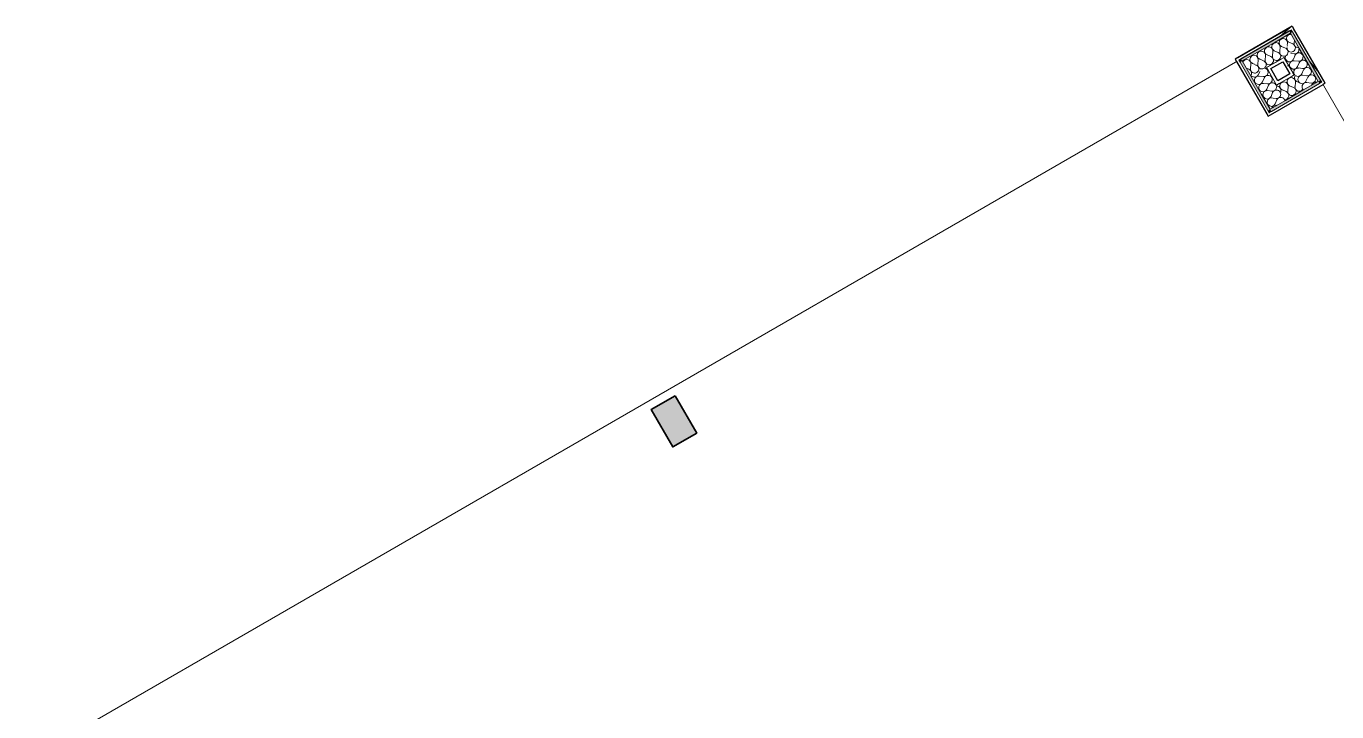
# Model space of a CAD drawing. Header units: inches. Extents: x -1094 to 3113, y -1192 to 2792.
# Drawn here: x 781.6 to 1040.4, y 712.5 to 847.8 of the extents above; entities that cross this region are included whole.
import ezdxf

# ---------------------------------------------------------------- set-up
doc = ezdxf.new("R2010")
doc.units = ezdxf.units.IN
doc.header["$MEASUREMENT"] = 0
doc.linetypes.add('Wipeout_Contour', pattern=[39.370079, 0, -39.370079])
for name, color, linetype in [('New_A - PATIOS - STOOPS.3D', 7, 'Continuous'), ('New_A - WALLS - EXTERIOR.3D', 7, 'Continuous'), ('New_Cut Fills', 7, 'Continuous')]:
    doc.layers.add(name, color=color, linetype=linetype)
for name, color, linetype, lineweight in [('New_A - PATIOS - STOOPS.3D_Pen_No__3', 7, 'Continuous', 18), ('New_A - WALLS - EXTERIOR.3D_Pen_No__1', 7, 'Continuous', 35), ('New_A - WALLS - EXTERIOR.3D_Pen_No__144', 7, 'Continuous', 25), ('New_Cut Fills_Pen_No__131', 8, 'Continuous', 9), ('New_Skin Separator Lines_Pen_No__2', 7, 'Continuous', 9)]:
    doc.layers.add(name, color=color, linetype=linetype, lineweight=lineweight)
pattern_1 = [(220, (0, 0), (-2.18649, 2.605757), [])]
pattern_2 = [(45, (0, 0), (-1.8707707, 1.8707707), [0, -2.645669])]
pattern_3 = [(130, (0, 0), (2.605757, 2.18649), [])]
pattern_4 = [(310, (0, 0), (2.605757, 2.18649), [])]

# ---------------------------------------------------------------- blocks, each defined once
blk = doc.blocks.new('Slab_16', base_point=(781.61, 702.88))
at = {"layer": 'New_A - PATIOS - STOOPS.3D_Pen_No__3', "color": 7, "linetype": 'Continuous', "lineweight": 18, "flags": 128}
blk.add_lwpolyline([(781.61, 702.88), (1031.45, 847.13), (1163.45, 618.5), (913.61, 474.25)], close=True, dxfattribs=at)
blk = doc.blocks.new('*X159')
at = {"layer": 'New_Cut Fills_Pen_No__131', "color": 8, "linetype": 'Continuous', "lineweight": 9}
for p, q in [((1030.63, 844.07), (1030.58, 843.65)), ((1030.82, 844.76), (1030.97, 844.64)), ((1030.97, 844.64), (1031.74, 844.31)), ((1031.32, 846.24), (1031.21, 846.21)), ((1031.41, 846.21), (1031.32, 846.24)), ((1031.93, 844.19), (1031.74, 844.31)), ((1032.09, 844.03), (1031.93, 844.19)), ((1032.09, 845.03), (1032.03, 844.48)), ((1032.03, 844.48), (1032.03, 844.25)), ((1032.03, 844.25), (1032.1, 844.03)), ((1032.2, 843.82), (1032.09, 844.03)), ((1032.1, 844.03), (1032.22, 843.84)), ((1032.24, 843.6), (1032.2, 843.82)), ((1032.22, 843.84), (1032.39, 843.68)), ((1030.05, 841.89), (1030.17, 841.9)), ((1030.17, 841.9), (1030.38, 841.99)), ((1030.38, 841.99), (1030.56, 842.13)), ((1030.49, 843.36), (1030.45, 843.39)), ((1030.65, 843.19), (1030.49, 843.36)), ((1030.56, 842.13), (1030.7, 842.32)), ((1030.58, 843.65), (1030.59, 843.42)), ((1030.59, 843.42), (1030.65, 843.2)), ((1030.65, 843.2), (1030.78, 843)), ((1030.75, 842.99), (1030.65, 843.19)), ((1030.7, 842.32), (1030.78, 842.53)), ((1030.8, 842.76), (1030.75, 842.99)), ((1030.78, 843), (1030.95, 842.85)), ((1030.78, 842.53), (1030.8, 842.76)), ((1030.95, 842.85), (1031.16, 842.75)), ((1031.16, 842.75), (1031.38, 842.71)), ((1031.38, 842.71), (1031.61, 842.74)), ((1031.61, 842.74), (1031.83, 842.82)), ((1031.83, 842.82), (1032.01, 842.97)), ((1032.01, 842.97), (1032.14, 843.15)), ((1032.14, 843.15), (1032.22, 843.37)), ((1032.22, 843.37), (1032.24, 843.6)), ((1032.39, 843.68), (1032.6, 843.59)), ((1032.6, 843.59), (1032.83, 843.55)), ((1032.83, 843.55), (1032.94, 843.56))]:
    blk.add_line(p, q, dxfattribs=at)
blk = doc.blocks.new('*X160')
at = {"layer": 'New_Cut Fills_Pen_No__131', "color": 8, "linetype": 'Continuous', "lineweight": 9}
for p, q in [((1021.9, 840.8), (1021.88, 840.71)), ((1021.99, 840.89), (1021.9, 840.8)), ((1022.56, 839.53), (1023.08, 839.31)), ((1023.27, 839.19), (1023.08, 839.31)), ((1023.43, 839.03), (1023.27, 839.19)), ((1023.46, 840.31), (1023.37, 839.48)), ((1023.37, 839.48), (1023.37, 839.25)), ((1023.37, 839.25), (1023.44, 839.03)), ((1023.46, 840.31), (1023.43, 840.5)), ((1023.54, 838.82), (1023.43, 839.03)), ((1023.44, 839.03), (1023.56, 838.84)), ((1023.58, 838.6), (1023.54, 838.82)), ((1023.56, 838.84), (1023.73, 838.68)), ((1023.56, 838.37), (1023.58, 838.6)), ((1023.73, 838.68), (1023.94, 838.59)), ((1023.94, 838.59), (1024.17, 838.55)), ((1024.14, 840.31), (1024.52, 840.15)), ((1024.17, 838.55), (1024.4, 838.57)), ((1024.4, 838.57), (1024.61, 838.66)), ((1024.72, 840.03), (1024.52, 840.15)), ((1024.61, 838.66), (1024.79, 838.8)), ((1024.87, 839.86), (1024.72, 840.03)), ((1024.79, 838.8), (1024.93, 838.98)), ((1024.81, 840.13), (1024.81, 840.08)), ((1024.81, 840.08), (1024.88, 839.86)), ((1024.98, 839.66), (1024.87, 839.86)), ((1024.88, 839.86), (1025, 839.67)), ((1024.93, 838.98), (1025.01, 839.2)), ((1025.02, 839.43), (1024.98, 839.66)), ((1025, 839.67), (1025.18, 839.52)), ((1025.01, 839.2), (1025.02, 839.43)), ((1025.18, 839.52), (1025.38, 839.42)), ((1025.38, 839.42), (1025.61, 839.38)), ((1025.61, 839.38), (1025.84, 839.4)), ((1025.84, 839.4), (1026.05, 839.49)), ((1026.05, 839.49), (1026.23, 839.63)), ((1026.23, 839.63), (1026.3, 839.73)), ((1023.41, 838.06), (1023.48, 838.15)), ((1023.48, 838.15), (1023.56, 838.37))]:
    blk.add_line(p, q, dxfattribs=at)
blk = doc.blocks.new('*X161')
at = {"layer": 'New_Cut Fills_Pen_No__131', "color": 8, "linetype": 'Continuous', "lineweight": 9}
for p, q in [((1028.44, 844.57), (1028.33, 844.55)), ((1028.87, 844.44), (1028.44, 844.57)), ((1029.17, 844.09), (1028.87, 844.44)), ((1029.12, 844.97), (1029.02, 844.52)), ((1029.02, 844.52), (1029.17, 844.09)), ((1029.44, 845.29), (1029.12, 844.97)), ((1029.24, 843.64), (1029.17, 844.09)), ((1029.17, 844.09), (1029.53, 843.81)), ((1029.88, 845.41), (1029.44, 845.29)), ((1029.53, 843.81), (1030.29, 843.48)), ((1030.31, 845.27), (1029.88, 845.41)), ((1030.61, 844.92), (1030.31, 845.27)), ((1030.56, 845.8), (1030.47, 845.36)), ((1030.47, 845.36), (1030.62, 844.93)), ((1030.88, 846.13), (1030.56, 845.8)), ((1030.68, 844.47), (1030.61, 844.92)), ((1030.62, 844.93), (1030.82, 844.76)), ((1030.68, 844.47), (1030.63, 844.07)), ((1031.21, 846.21), (1030.88, 846.13)), ((1029.24, 843.64), (1029.17, 843.09)), ((1029.86, 841.89), (1029.94, 841.88)), ((1029.94, 841.88), (1030.05, 841.89)), ((1030.45, 843.39), (1030.29, 843.48))]:
    blk.add_line(p, q, dxfattribs=at)
blk = doc.blocks.new('*X162')
at = {"layer": 'New_Cut Fills_Pen_No__131', "color": 8, "linetype": 'Continuous', "lineweight": 9}
for p, q in [((1026.35, 841.97), (1026.25, 841.15)), ((1026.64, 842.14), (1027.41, 841.81)), ((1027.8, 842.81), (1027.7, 841.98)), ((1028.08, 842.97), (1028.85, 842.65)), ((1029.17, 843.09), (1029.14, 842.81)), ((1025.71, 841.09), (1025.96, 840.98))]:
    blk.add_line(p, q, dxfattribs=at)
for centre, start, end in [((1026.97, 842.91), 353.1301, 246.8699), ((1028.41, 843.74), 96.519, 246.8699), ((1025.52, 842.07), 353.1301, 143.6754), ((1027.08, 841.05), 300, 66.8699), ((1028.52, 841.88), 173.1301, 300), ((1028.52, 841.88), 300, 66.8699), ((1029.97, 842.71), 173.1301, 263.0186), ((1025.64, 840.21), 336.7586, 66.8699), ((1027.08, 841.05), 173.1301, 300)]:
    blk.add_arc(centre, 0.833, start, end, dxfattribs=at)
blk = doc.blocks.new('*X163')
at = {"layer": 'New_Cut Fills_Pen_No__131', "color": 8, "linetype": 'Continuous', "lineweight": 9}
for p, q in [((1022.66, 841.24), (1022.22, 841.13)), ((1023.1, 841.1), (1022.66, 841.24)), ((1023.35, 841.63), (1023.25, 841.19)), ((1023.25, 841.19), (1023.4, 840.76)), ((1023.66, 841.96), (1023.35, 841.63)), ((1024.11, 842.07), (1023.66, 841.96)), ((1024.54, 841.94), (1024.11, 842.07)), ((1024.84, 841.59), (1024.54, 841.94)), ((1024.79, 842.47), (1024.69, 842.02)), ((1024.69, 842.02), (1024.84, 841.59)), ((1024.87, 842.55), (1024.79, 842.47)), ((1024.91, 841.14), (1024.84, 841.59)), ((1024.84, 841.59), (1025.2, 841.31)), ((1025.2, 841.31), (1025.71, 841.09)), ((1022.22, 841.13), (1021.99, 840.89)), ((1023.39, 840.76), (1023.1, 841.1)), ((1023.43, 840.5), (1023.39, 840.76)), ((1023.4, 840.76), (1023.75, 840.47)), ((1023.75, 840.47), (1024.14, 840.31)), ((1024.91, 841.14), (1024.81, 840.31)), ((1024.81, 840.31), (1024.81, 840.13)), ((1026.3, 839.73), (1026.37, 839.82)), ((1026.37, 839.82), (1026.4, 839.89))]:
    blk.add_line(p, q, dxfattribs=at)
blk = doc.blocks.new('Wall_92', base_point=(1031.45, 847.13))
at = {"color": 254, "linetype": 'Wipeout_Contour', "lineweight": 0, "ltscale": 4005.264204}
blk.add_wipeout([(1031.64, 847.82), (1031.45, 847.13), (1031.89, 847.38)], dxfattribs=at).dxf.layer = 'New_Cut Fills'
at = {"color": 254, "linetype": 'Wipeout_Contour', "lineweight": 0, "ltscale": 3967.957237}
blk.add_wipeout([(1021.06, 841.13), (1020.38, 841.32), (1020.63, 840.88)], dxfattribs=at).dxf.layer = 'New_Cut Fills'
at = {"color": 254, "linetype": 'Wipeout_Contour', "lineweight": 0, "ltscale": 3989.59276}
blk.add_wipeout([(1029.99, 841.67), (1029.76, 840.81), (1030.3, 841.13)], dxfattribs=at).dxf.layer = 'New_Cut Fills'
at = {"color": 254, "linetype": 'Wipeout_Contour', "lineweight": 0, "ltscale": 3979.16007}
blk.add_wipeout([(1027.38, 839.44), (1026.53, 839.67), (1026.84, 839.13)], dxfattribs=at).dxf.layer = 'New_Cut Fills'
at = {"layer": 'New_Cut Fills_Pen_No__131', "linetype": 'Continuous', "lineweight": 0, "true_color": 0x0f0f0f}
for points in [[(1031.45, 847.13), (1031.27, 846.45), (1031.7, 846.7)], [(1021.75, 840.95), (1021.06, 841.13), (1021.31, 840.7)]]:
    blk.add_hatch(color=250, dxfattribs=at).paths.add_polyline_path(points)
at = {"layer": 'New_Cut Fills_Pen_No__131', "linetype": 'Continuous', "lineweight": 9}
h = blk.add_hatch(dxfattribs=at)
h.set_pattern_fill('Wood___Siding___Cut_Fill', color=8, style=0, pattern_type=2)
h.set_pattern_definition(pattern_1)
h.paths.add_polyline_path([(1031.64, 847.82), (1031.45, 847.13), (1031.89, 847.38)])
h = blk.add_hatch(dxfattribs=at)
h.set_pattern_fill('Wood___Siding___Cut_Fill', color=8, style=0, pattern_type=2)
h.set_pattern_definition(pattern_1)
h.paths.add_polyline_path([(1021.06, 841.13), (1020.38, 841.32), (1020.63, 840.88)])
h = blk.add_hatch(dxfattribs=at)
h.set_pattern_fill('Gypsum_Board', color=8, style=0, pattern_type=2)
h.set_pattern_definition(pattern_2)
h.paths.add_polyline_path([(1029.99, 841.67), (1029.76, 840.81), (1030.3, 841.13)])
h = blk.add_hatch(dxfattribs=at)
h.set_pattern_fill('Gypsum_Board', color=8, style=0, pattern_type=2)
h.set_pattern_definition(pattern_2)
h.paths.add_polyline_path([(1027.38, 839.44), (1026.53, 839.67), (1026.84, 839.13)])
at = {"color": 254, "linetype": 'Wipeout_Contour', "lineweight": 0, "ltscale": 3997.883979}
blk.add_wipeout([(1031.27, 846.45), (1029.99, 841.67), (1033.02, 843.42)], dxfattribs=at).dxf.layer = 'New_Cut Fills'
at = {"color": 254, "linetype": 'Wipeout_Contour', "lineweight": 0, "ltscale": 3972.405898}
blk.add_wipeout([(1026.53, 839.67), (1021.75, 840.95), (1023.5, 837.92)], dxfattribs=at).dxf.layer = 'New_Cut Fills'
at = {"layer": 'New_A - WALLS - EXTERIOR.3D', "color": 7, "lineweight": 35}
for name in ['*X159', '*X160']:
    blk.add_blockref(name, (0, 0), dxfattribs=at)
at = {"color": 254, "linetype": 'Wipeout_Contour', "lineweight": 0, "ltscale": 4004.903192}
blk.add_wipeout([(1031.2, 847.57), (1031.45, 847.13), (1031.64, 847.82)], dxfattribs=at).dxf.layer = 'New_Cut Fills'
at = {"layer": 'New_Cut Fills_Pen_No__131', "linetype": 'Continuous', "lineweight": 9}
h = blk.add_hatch(dxfattribs=at)
h.set_pattern_fill('Wood___Siding___Cut_Fill', color=8, style=0, pattern_type=2)
h.set_pattern_definition(pattern_1)
h.paths.add_polyline_path([(1031.2, 847.57), (1031.45, 847.13), (1031.64, 847.82)])
at = {"color": 254, "linetype": 'Wipeout_Contour', "lineweight": 0, "ltscale": 5315.450776}
blk.add_wipeout([(1020.81, 841.57), (1021.06, 841.13), (1031.45, 847.13), (1031.2, 847.57)], dxfattribs=at).dxf.layer = 'New_Cut Fills'
at = {"layer": 'New_Cut Fills_Pen_No__131', "linetype": 'Continuous', "lineweight": 9}
h = blk.add_hatch(dxfattribs=at)
h.set_pattern_fill('Wood___Siding___Cut_Fill', color=8, style=0, pattern_type=2)
h.set_pattern_definition(pattern_1)
h.paths.add_polyline_path([(1020.81, 841.57), (1021.06, 841.13), (1031.45, 847.13), (1031.2, 847.57)])
at = {"layer": 'New_Cut Fills_Pen_No__131', "linetype": 'Continuous', "lineweight": 0, "true_color": 0x0f0f0f}
blk.add_hatch(color=250, dxfattribs=at).paths.add_polyline_path([(1031.02, 846.88), (1031.27, 846.45), (1031.45, 847.13)])
at = {"color": 254, "linetype": 'Wipeout_Contour', "lineweight": 0, "ltscale": 3968.227694}
blk.add_wipeout([(1020.38, 841.32), (1021.06, 841.13), (1020.81, 841.57)], dxfattribs=at).dxf.layer = 'New_Cut Fills'
at = {"layer": 'New_Cut Fills_Pen_No__131', "linetype": 'Continuous', "lineweight": 0, "true_color": 0x0f0f0f}
for points in [[(1021.5, 841.38), (1021.75, 840.95), (1031.27, 846.45), (1031.02, 846.88)], [(1021.06, 841.13), (1021.75, 840.95), (1021.5, 841.38)]]:
    blk.add_hatch(color=250, dxfattribs=at).paths.add_polyline_path(points)
at = {"layer": 'New_Cut Fills_Pen_No__131', "linetype": 'Continuous', "lineweight": 9}
h = blk.add_hatch(dxfattribs=at)
h.set_pattern_fill('Wood___Siding___Cut_Fill', color=8, style=0, pattern_type=2)
h.set_pattern_definition(pattern_1)
h.paths.add_polyline_path([(1020.38, 841.32), (1021.06, 841.13), (1020.81, 841.57)])
at = {"color": 254, "linetype": 'Wipeout_Contour', "lineweight": 0, "ltscale": 3989.125965}
blk.add_wipeout([(1029.45, 841.36), (1029.76, 840.81), (1029.99, 841.67)], dxfattribs=at).dxf.layer = 'New_Cut Fills'
at = {"layer": 'New_Cut Fills_Pen_No__131', "linetype": 'Continuous', "lineweight": 9}
h = blk.add_hatch(dxfattribs=at)
h.set_pattern_fill('Gypsum_Board', color=8, style=0, pattern_type=2)
h.set_pattern_definition(pattern_2)
h.paths.add_polyline_path([(1029.45, 841.36), (1029.76, 840.81), (1029.99, 841.67)])
at = {"color": 254, "linetype": 'Wipeout_Contour', "lineweight": 0, "ltscale": 5312.4836}
blk.add_wipeout([(1027.38, 839.44), (1029.76, 840.81), (1029.45, 841.36), (1027.07, 839.98)], dxfattribs=at).dxf.layer = 'New_Cut Fills'
at = {"layer": 'New_Cut Fills_Pen_No__131', "linetype": 'Continuous', "lineweight": 9}
h = blk.add_hatch(dxfattribs=at)
h.set_pattern_fill('Gypsum_Board', color=8, style=0, pattern_type=2)
h.set_pattern_definition(pattern_2)
h.paths.add_polyline_path([(1027.38, 839.44), (1029.76, 840.81), (1029.45, 841.36), (1027.07, 839.98)])
at = {"color": 254, "linetype": 'Wipeout_Contour', "lineweight": 0, "ltscale": 3995.046849}
blk.add_wipeout([(1028.24, 844.7), (1029.99, 841.67), (1031.27, 846.45)], dxfattribs=at).dxf.layer = 'New_Cut Fills'
at = {"color": 254, "linetype": 'Wipeout_Contour', "lineweight": 0, "ltscale": 3979.572194}
blk.add_wipeout([(1026.53, 839.67), (1027.38, 839.44), (1027.07, 839.98)], dxfattribs=at).dxf.layer = 'New_Cut Fills'
at = {"layer": 'New_Cut Fills_Pen_No__131', "linetype": 'Continuous', "lineweight": 9}
h = blk.add_hatch(dxfattribs=at)
h.set_pattern_fill('Gypsum_Board', color=8, style=0, pattern_type=2)
h.set_pattern_definition(pattern_2)
h.paths.add_polyline_path([(1026.53, 839.67), (1027.38, 839.44), (1027.07, 839.98)])
at = {"layer": 'New_A - WALLS - EXTERIOR.3D_Pen_No__144', "color": 7, "linetype": 'Continuous', "lineweight": 25, "flags": 128}
blk.add_lwpolyline([(1031.64, 847.82), (1031.89, 847.38)], dxfattribs=at)
at = {"layer": 'New_Skin Separator Lines_Pen_No__2', "color": 7, "linetype": 'Continuous', "lineweight": 9}
for p, q in [((1031.45, 847.13), (1031.02, 846.88)), ((1031.7, 846.7), (1031.45, 847.13))]:
    blk.add_line(p, q, dxfattribs=at)
at = {"layer": 'New_A - WALLS - EXTERIOR.3D', "color": 7, "lineweight": 35}
blk.add_blockref('*X161', (0, 0), dxfattribs=at)
at = {"color": 254, "linetype": 'Wipeout_Contour', "lineweight": 0, "ltscale": 5313.819395}
blk.add_wipeout([(1026.53, 839.67), (1029.99, 841.67), (1028.24, 844.7), (1024.78, 842.7)], dxfattribs=at).dxf.layer = 'New_Cut Fills'
at = {"layer": 'New_Skin Separator Lines_Pen_No__2', "color": 7, "linetype": 'Continuous', "lineweight": 9}
for p, q in [((1031.27, 846.45), (1028.24, 844.7)), ((1033.02, 843.42), (1031.27, 846.45)), ((1030.3, 841.13), (1029.99, 841.67))]:
    blk.add_line(p, q, dxfattribs=at)
at = {"layer": 'New_A - WALLS - EXTERIOR.3D', "color": 7, "lineweight": 35}
blk.add_blockref('*X162', (0, 0), dxfattribs=at)
at = {"color": 254, "linetype": 'Wipeout_Contour', "lineweight": 0, "ltscale": 3976.123713}
blk.add_wipeout([(1021.75, 840.95), (1026.53, 839.67), (1024.78, 842.7)], dxfattribs=at).dxf.layer = 'New_Cut Fills'
at = {"layer": 'New_A - WALLS - EXTERIOR.3D_Pen_No__144', "color": 7, "linetype": 'Continuous', "lineweight": 25, "flags": 128}
for points in [[(1031.64, 847.82), (1020.38, 841.32)], [(1020.38, 841.32), (1020.63, 840.88)], [(1027.38, 839.44), (1029.76, 840.81)]]:
    blk.add_lwpolyline(points, dxfattribs=at)
at = {"layer": 'New_Skin Separator Lines_Pen_No__2', "color": 7, "linetype": 'Continuous', "lineweight": 9}
for p, q in [((1031.02, 846.88), (1021.5, 841.38)), ((1028.24, 844.7), (1024.78, 842.7)), ((1021.5, 841.38), (1021.06, 841.13)), ((1024.78, 842.7), (1021.75, 840.95)), ((1026.53, 839.67), (1029.99, 841.67)), ((1021.06, 841.13), (1021.31, 840.7)), ((1021.75, 840.95), (1023.5, 837.92)), ((1026.53, 839.67), (1026.84, 839.13))]:
    blk.add_line(p, q, dxfattribs=at)
at = {"layer": 'New_A - WALLS - EXTERIOR.3D', "color": 7, "lineweight": 35}
blk.add_blockref('*X163', (0, 0), dxfattribs=at)
blk = doc.blocks.new('*X165')
at = {"layer": 'New_Cut Fills_Pen_No__131', "color": 8, "linetype": 'Continuous', "lineweight": 9}
for p, q in [((1032.14, 838.16), (1032.16, 838.14)), ((1032.16, 838.14), (1032.34, 838.01)), ((1032.34, 838.01), (1032.56, 837.93)), ((1032.56, 837.93), (1032.79, 837.91)), ((1032.78, 837.55), (1032.74, 837.32)), ((1032.74, 837.32), (1032.77, 837.09)), ((1032.77, 837.09), (1032.85, 836.88)), ((1032.88, 837.76), (1032.78, 837.55)), ((1032.79, 837.91), (1032.97, 837.94)), ((1032.85, 836.88), (1032.99, 836.7)), ((1033.03, 837.93), (1032.88, 837.76)), ((1032.99, 836.7), (1033.18, 836.56)), ((1033.18, 836.56), (1033.39, 836.48)), ((1033.39, 836.48), (1033.62, 836.46)), ((1033.61, 836.1), (1033.57, 835.88)), ((1033.71, 836.31), (1033.61, 836.1)), ((1033.62, 836.46), (1033.85, 836.51)), ((1033.86, 836.48), (1033.71, 836.31)), ((1033.85, 836.51), (1034.05, 836.61)), ((1034.06, 836.61), (1033.86, 836.48)), ((1034.05, 836.61), (1034.22, 836.77)), ((1034.28, 836.68), (1034.06, 836.61)), ((1034.22, 836.77), (1034.34, 836.97)), ((1034.51, 836.68), (1034.28, 836.68)), ((1034.57, 837.51), (1034.34, 836.97)), ((1035.33, 836.58), (1034.51, 836.68)), ((1035.33, 836.58), (1035.78, 836.65)), ((1035.5, 836.29), (1035.44, 836.16)), ((1035.79, 836.65), (1035.5, 836.29)), ((1035.78, 836.65), (1036.13, 836.95)), ((1036.22, 836.8), (1035.79, 836.65)), ((1036.13, 836.95), (1036.17, 837.08)), ((1036.46, 836.74), (1036.22, 836.8)), ((1033.57, 835.88), (1033.6, 835.65)), ((1033.6, 835.65), (1033.68, 835.44)), ((1033.68, 835.44), (1033.83, 835.25)), ((1033.83, 835.25), (1033.85, 835.24))]:
    blk.add_line(p, q, dxfattribs=at)
blk = doc.blocks.new('*X166')
at = {"layer": 'New_Cut Fills_Pen_No__131', "color": 8, "linetype": 'Continuous', "lineweight": 9}
for p, q in [((1033.83, 839.18), (1033.51, 838.41)), ((1033.97, 839.35), (1033.83, 839.18)), ((1034.99, 839.59), (1034.55, 839.68)), ((1035.32, 839.27), (1034.99, 839.59)), ((1035.3, 838.39), (1035.43, 838.83)), ((1035.43, 838.83), (1035.32, 839.27)), ((1032.07, 838.25), (1032.14, 838.16)), ((1032.97, 837.94), (1033.02, 837.95)), ((1033.02, 837.95), (1033.22, 838.06)), ((1033.22, 838.05), (1033.03, 837.93)), ((1033.03, 837.93), (1033.03, 837.93)), ((1033.22, 838.06), (1033.39, 838.22)), ((1033.44, 838.12), (1033.22, 838.05)), ((1033.39, 838.22), (1033.51, 838.41)), ((1033.67, 838.12), (1033.44, 838.12)), ((1034.5, 838.02), (1033.67, 838.12)), ((1034.5, 838.02), (1034.95, 838.1)), ((1034.67, 837.74), (1034.57, 837.51)), ((1034.95, 838.09), (1034.67, 837.74)), ((1034.95, 838.1), (1035.3, 838.39)), ((1035.38, 838.24), (1034.95, 838.09)), ((1035.83, 838.14), (1035.38, 838.24)), ((1036.15, 837.82), (1035.83, 838.14)), ((1036.27, 837.38), (1036.15, 837.82)), ((1036.17, 837.08), (1036.27, 837.38))]:
    blk.add_line(p, q, dxfattribs=at)
blk = doc.blocks.new('*X167')
at = {"layer": 'New_Cut Fills_Pen_No__131', "color": 8, "linetype": 'Continuous', "lineweight": 9}
for p, q in [((1032, 842.35), (1031.32, 842.44)), ((1032.17, 842.07), (1031.84, 841.3)), ((1032.83, 840.91), (1032.01, 841.01)), ((1033, 840.62), (1032.67, 839.86)), ((1033.67, 839.47), (1032.84, 839.57))]:
    blk.add_line(p, q, dxfattribs=at)
for centre, start, end in [((1031.07, 841.63), 166.0959, 210), ((1031.07, 841.63), 210, 336.8699), ((1032.1, 843.18), 263.1301, 12.1488), ((1032.93, 841.74), 263.1301, 156.8699), ((1031.91, 840.18), 83.1301, 210), ((1031.91, 840.18), 210, 336.8699), ((1032.74, 838.74), 83.1301, 210), ((1033.77, 840.29), 263.1301, 156.8699), ((1034.6, 838.85), 93.3105, 146.6895), ((1032.74, 838.74), 210, 216.1163)]:
    blk.add_arc(centre, 0.833, start, end, dxfattribs=at)
blk = doc.blocks.new('Wall_93', base_point=(1031.45, 847.13))
at = {"color": 254, "linetype": 'Wipeout_Contour', "lineweight": 0, "ltscale": 3987.540272}
blk.add_wipeout([(1031.99, 838.2), (1031.14, 838.43), (1031.45, 837.89)], dxfattribs=at).dxf.layer = 'New_Cut Fills'
at = {"color": 254, "linetype": 'Wipeout_Contour', "lineweight": 0, "ltscale": 3998.994048}
blk.add_wipeout([(1038.14, 836.56), (1037.45, 836.74), (1037.7, 836.31)], dxfattribs=at).dxf.layer = 'New_Cut Fills'
at = {"layer": 'New_Cut Fills_Pen_No__131', "linetype": 'Continuous', "lineweight": 9}
h = blk.add_hatch(dxfattribs=at)
h.set_pattern_fill('Gypsum_Board', color=8, style=0, pattern_type=2)
h.set_pattern_definition(pattern_2)
h.paths.add_polyline_path([(1031.99, 838.2), (1031.14, 838.43), (1031.45, 837.89)])
at = {"layer": 'New_Cut Fills_Pen_No__131', "linetype": 'Continuous', "lineweight": 0, "true_color": 0x0f0f0f}
blk.add_hatch(color=250, dxfattribs=at).paths.add_polyline_path([(1037.45, 836.74), (1036.77, 836.92), (1037.02, 836.49)])
at = {"layer": 'New_Cut Fills_Pen_No__131', "linetype": 'Continuous', "lineweight": 9}
h = blk.add_hatch(dxfattribs=at)
h.set_pattern_fill('Wood___Siding___Cut_Fill', color=8, style=0, pattern_type=2)
h.set_pattern_definition(pattern_3)
h.paths.add_polyline_path([(1038.14, 836.56), (1037.45, 836.74), (1037.7, 836.31)])
at = {"color": 254, "linetype": 'Wipeout_Contour', "lineweight": 0, "ltscale": 3991.036167}
blk.add_wipeout([(1036.77, 836.92), (1031.99, 838.2), (1033.74, 835.17)], dxfattribs=at).dxf.layer = 'New_Cut Fills'
at = {"layer": 'New_A - WALLS - EXTERIOR.3D', "color": 7, "lineweight": 35}
blk.add_blockref('*X165', (0, 0), dxfattribs=at)
at = {"color": 254, "linetype": 'Wipeout_Contour', "lineweight": 0, "ltscale": 3999.259505}
blk.add_wipeout([(1037.45, 836.74), (1038.14, 836.56), (1037.89, 836.99)], dxfattribs=at).dxf.layer = 'New_Cut Fills'
at = {"layer": 'New_Cut Fills_Pen_No__131', "linetype": 'Continuous', "lineweight": 9}
h = blk.add_hatch(dxfattribs=at)
h.set_pattern_fill('Wood___Siding___Cut_Fill', color=8, style=0, pattern_type=2)
h.set_pattern_definition(pattern_3)
h.paths.add_polyline_path([(1037.45, 836.74), (1038.14, 836.56), (1037.89, 836.99)])
at = {"color": 254, "linetype": 'Wipeout_Contour', "lineweight": 0, "ltscale": 5336.135217}
blk.add_wipeout([(1031.45, 847.13), (1037.45, 836.74), (1037.89, 836.99), (1031.89, 847.38)], dxfattribs=at).dxf.layer = 'New_Cut Fills'
at = {"layer": 'New_Cut Fills_Pen_No__131', "linetype": 'Continuous', "lineweight": 0, "true_color": 0x0f0f0f}
for points in [[(1031.7, 846.7), (1031.27, 846.45), (1036.77, 836.92), (1037.2, 837.17)], [(1037.2, 837.17), (1036.77, 836.92), (1037.45, 836.74)]]:
    blk.add_hatch(color=250, dxfattribs=at).paths.add_polyline_path(points)
at = {"layer": 'New_Cut Fills_Pen_No__131', "linetype": 'Continuous', "lineweight": 9}
h = blk.add_hatch(dxfattribs=at)
h.set_pattern_fill('Wood___Siding___Cut_Fill', color=8, style=0, pattern_type=2)
h.set_pattern_definition(pattern_3)
h.paths.add_polyline_path([(1031.45, 847.13), (1037.45, 836.74), (1037.89, 836.99), (1031.89, 847.38)])
at = {"layer": 'New_Skin Separator Lines_Pen_No__2', "color": 7, "linetype": 'Continuous', "lineweight": 9}
blk.add_line((1031.7, 846.7), (1031.45, 847.13), dxfattribs=at)
at = {"color": 254, "linetype": 'Wipeout_Contour', "lineweight": 0, "ltscale": 3987.950744}
blk.add_wipeout([(1031.68, 838.75), (1031.14, 838.43), (1031.99, 838.2)], dxfattribs=at).dxf.layer = 'New_Cut Fills'
at = {"layer": 'New_Cut Fills_Pen_No__131', "linetype": 'Continuous', "lineweight": 9}
h = blk.add_hatch(dxfattribs=at)
h.set_pattern_fill('Gypsum_Board', color=8, style=0, pattern_type=2)
h.set_pattern_definition(pattern_2)
h.paths.add_polyline_path([(1031.68, 838.75), (1031.14, 838.43), (1031.99, 838.2)])
at = {"color": 254, "linetype": 'Wipeout_Contour', "lineweight": 0, "ltscale": 5318.067919}
blk.add_wipeout([(1029.76, 840.81), (1031.14, 838.43), (1031.68, 838.75), (1030.3, 841.13)], dxfattribs=at).dxf.layer = 'New_Cut Fills'
at = {"layer": 'New_Cut Fills_Pen_No__131', "linetype": 'Continuous', "lineweight": 9}
h = blk.add_hatch(dxfattribs=at)
h.set_pattern_fill('Gypsum_Board', color=8, style=0, pattern_type=2)
h.set_pattern_definition(pattern_2)
h.paths.add_polyline_path([(1029.76, 840.81), (1031.14, 838.43), (1031.68, 838.75), (1030.3, 841.13)])
at = {"color": 254, "linetype": 'Wipeout_Contour', "lineweight": 0, "ltscale": 3994.7349}
blk.add_wipeout([(1035.02, 839.95), (1031.99, 838.2), (1036.77, 836.92)], dxfattribs=at).dxf.layer = 'New_Cut Fills'
at = {"layer": 'New_A - WALLS - EXTERIOR.3D_Pen_No__144', "color": 7, "linetype": 'Continuous', "lineweight": 25, "flags": 128}
blk.add_lwpolyline([(1038.14, 836.56), (1037.7, 836.31)], dxfattribs=at)
at = {"layer": 'New_Skin Separator Lines_Pen_No__2', "color": 7, "linetype": 'Continuous', "lineweight": 9}
for p, q in [((1037.02, 836.49), (1037.45, 836.74)), ((1037.45, 836.74), (1037.2, 837.17))]:
    blk.add_line(p, q, dxfattribs=at)
at = {"layer": 'New_A - WALLS - EXTERIOR.3D', "color": 7, "lineweight": 35}
blk.add_blockref('*X166', (0, 0), dxfattribs=at)
at = {"color": 254, "linetype": 'Wipeout_Contour', "lineweight": 0, "ltscale": 5326.214495}
blk.add_wipeout([(1029.99, 841.67), (1031.99, 838.2), (1035.02, 839.95), (1033.02, 843.42)], dxfattribs=at).dxf.layer = 'New_Cut Fills'
at = {"layer": 'New_A - WALLS - EXTERIOR.3D_Pen_No__144', "color": 7, "linetype": 'Continuous', "lineweight": 25, "flags": 128}
for points in [[(1038.14, 836.56), (1031.89, 847.38)], [(1029.76, 840.81), (1031.14, 838.43)]]:
    blk.add_lwpolyline(points, dxfattribs=at)
at = {"layer": 'New_Skin Separator Lines_Pen_No__2', "color": 7, "linetype": 'Continuous', "lineweight": 9}
for p, q in [((1033.02, 843.42), (1031.27, 846.45)), ((1037.2, 837.17), (1031.7, 846.7)), ((1030.3, 841.13), (1029.99, 841.67)), ((1035.02, 839.95), (1033.02, 843.42)), ((1030.3, 841.13), (1031.99, 838.2)), ((1036.77, 836.92), (1035.02, 839.95)), ((1031.45, 837.89), (1031.99, 838.2)), ((1033.74, 835.17), (1036.77, 836.92))]:
    blk.add_line(p, q, dxfattribs=at)
at = {"layer": 'New_A - WALLS - EXTERIOR.3D', "color": 7, "lineweight": 35}
blk.add_blockref('*X167', (0, 0), dxfattribs=at)
blk = doc.blocks.new('*X169')
at = {"layer": 'New_Cut Fills_Pen_No__131', "color": 8, "linetype": 'Continuous', "lineweight": 9}
for p, q in [((1028.5, 836.03), (1028.49, 836.05)), ((1028.52, 835.8), (1028.5, 836.03)), ((1027.83, 833.62), (1028.42, 833.55)), ((1028.47, 835.21), (1028.25, 835.17)), ((1028.26, 835.23), (1028.38, 835.36)), ((1028.38, 835.36), (1028.48, 835.57)), ((1028.42, 833.55), (1028.65, 833.56)), ((1028.7, 835.19), (1028.47, 835.21)), ((1028.48, 835.57), (1028.52, 835.8)), ((1028.71, 833.46), (1028.59, 833.26)), ((1028.65, 833.56), (1028.87, 833.62)), ((1028.92, 835.11), (1028.7, 835.19)), ((1028.87, 833.62), (1028.71, 833.46)), ((1028.87, 833.62), (1029.06, 833.75)), ((1029.08, 833.72), (1028.87, 833.62)), ((1029.1, 834.98), (1028.92, 835.11)), ((1029.06, 833.75), (1029.22, 833.92)), ((1029.3, 833.77), (1029.08, 833.72)), ((1029.24, 834.8), (1029.1, 834.98)), ((1029.22, 833.92), (1029.32, 834.13)), ((1029.33, 834.58), (1029.24, 834.8)), ((1029.53, 833.75), (1029.3, 833.77)), ((1029.32, 834.13), (1029.35, 834.35)), ((1029.35, 834.35), (1029.33, 834.58)), ((1029.75, 833.67), (1029.53, 833.75)), ((1029.93, 833.53), (1029.75, 833.67)), ((1030.08, 833.35), (1029.93, 833.53)), ((1027.41, 832.02), (1027.54, 831.99)), ((1027.54, 831.99), (1027.97, 832.14)), ((1027.63, 831.84), (1027.56, 831.6)), ((1027.98, 832.14), (1027.63, 831.84)), ((1027.97, 832.14), (1028.26, 832.5)), ((1028.43, 832.21), (1027.98, 832.14)), ((1028.26, 832.5), (1028.59, 833.26)), ((1028.43, 832.21), (1028.57, 832.19)), ((1030.16, 833.14), (1030.08, 833.35)), ((1030.17, 833.11), (1030.16, 833.14))]:
    blk.add_line(p, q, dxfattribs=at)
blk = doc.blocks.new('*X170')
at = {"layer": 'New_Cut Fills_Pen_No__131', "color": 8, "linetype": 'Continuous', "lineweight": 9}
for p, q in [((1024.93, 838.27), (1025.2, 838.9)), ((1025.09, 837.98), (1025.92, 837.88)), ((1025.76, 836.83), (1026.09, 837.59)), ((1025.93, 836.54), (1026.75, 836.44)), ((1026.59, 835.38), (1026.92, 836.15))]:
    blk.add_line(p, q, dxfattribs=at)
for centre, start, end in [((1026.02, 838.71), 263.1301, 30), ((1026.02, 838.71), 30, 73.9041), ((1024.16, 838.6), 227.8512, 336.8699), ((1024.99, 837.15), 83.1301, 336.8699), ((1025.83, 835.71), 83.1301, 336.8699), ((1026.85, 837.27), 30, 156.8699), ((1026.85, 837.27), 263.1301, 30), ((1027.69, 835.82), 30, 156.8699), ((1027.69, 835.82), 23.8837, 30), ((1026.66, 834.27), 93.3105, 146.6895)]:
    blk.add_arc(centre, 0.833, start, end, dxfattribs=at)
blk = doc.blocks.new('*X171')
at = {"layer": 'New_Cut Fills_Pen_No__131', "color": 8, "linetype": 'Continuous', "lineweight": 9}
for p, q in [((1028.49, 836.05), (1028.44, 836.16)), ((1025.97, 834.73), (1025.83, 834.29)), ((1025.83, 834.29), (1025.94, 833.85)), ((1025.94, 833.85), (1026.27, 833.53)), ((1026.27, 833.53), (1026.71, 833.44)), ((1026.76, 835.1), (1026.55, 835.06)), ((1026.71, 833.44), (1027.14, 833.59)), ((1026.76, 835.1), (1027.59, 835)), ((1027.14, 833.58), (1026.8, 833.28)), ((1027.14, 833.59), (1027.43, 833.94)), ((1027.59, 833.65), (1027.14, 833.58)), ((1027.43, 833.94), (1027.75, 834.71)), ((1027.59, 835), (1027.82, 835)), ((1027.59, 833.65), (1027.83, 833.62)), ((1027.87, 834.9), (1027.75, 834.71)), ((1027.82, 835), (1028.04, 835.07)), ((1028.04, 835.06), (1027.87, 834.9)), ((1028.04, 835.07), (1028.23, 835.19)), ((1028.25, 835.17), (1028.04, 835.06)), ((1028.23, 835.19), (1028.26, 835.23)), ((1028.25, 835.17), (1028.25, 835.17)), ((1026.8, 833.28), (1026.66, 832.85)), ((1026.66, 832.85), (1026.77, 832.41)), ((1026.77, 832.41), (1027.1, 832.09)), ((1027.1, 832.09), (1027.41, 832.02))]:
    blk.add_line(p, q, dxfattribs=at)
blk = doc.blocks.new('Wall_94', base_point=(1021.06, 841.13))
at = {"color": 254, "linetype": 'Wipeout_Contour', "lineweight": 0, "ltscale": 3977.982765}
blk.add_wipeout([(1028.75, 837.06), (1028.53, 836.2), (1029.07, 836.52)], dxfattribs=at).dxf.layer = 'New_Cut Fills'
at = {"color": 254, "linetype": 'Wipeout_Contour', "lineweight": 0, "ltscale": 3962.263964}
blk.add_wipeout([(1027.06, 830.74), (1026.88, 830.06), (1027.31, 830.31)], dxfattribs=at).dxf.layer = 'New_Cut Fills'
at = {"layer": 'New_Cut Fills_Pen_No__131', "linetype": 'Continuous', "lineweight": 9}
h = blk.add_hatch(dxfattribs=at)
h.set_pattern_fill('Gypsum_Board', color=8, style=0, pattern_type=2)
h.set_pattern_definition(pattern_2)
h.paths.add_polyline_path([(1028.75, 837.06), (1028.53, 836.2), (1029.07, 836.52)])
at = {"layer": 'New_Cut Fills_Pen_No__131', "linetype": 'Continuous', "lineweight": 0, "true_color": 0x0f0f0f}
blk.add_hatch(color=250, dxfattribs=at).paths.add_polyline_path([(1027.25, 831.42), (1027.06, 830.74), (1027.5, 830.99)])
at = {"layer": 'New_Cut Fills_Pen_No__131', "linetype": 'Continuous', "lineweight": 9}
h = blk.add_hatch(dxfattribs=at)
h.set_pattern_fill('Wood___Siding___Cut_Fill', color=8, style=0, pattern_type=2)
h.set_pattern_definition(pattern_4)
h.paths.add_polyline_path([(1027.06, 830.74), (1026.88, 830.06), (1027.31, 830.31)])
at = {"color": 254, "linetype": 'Wipeout_Contour', "lineweight": 0, "ltscale": 3972.091768}
blk.add_wipeout([(1028.53, 836.2), (1027.25, 831.42), (1030.28, 833.17)], dxfattribs=at).dxf.layer = 'New_Cut Fills'
at = {"layer": 'New_A - WALLS - EXTERIOR.3D', "color": 7, "lineweight": 35}
blk.add_blockref('*X169', (0, 0), dxfattribs=at)
at = {"color": 254, "linetype": 'Wipeout_Contour', "lineweight": 0, "ltscale": 5286.77652}
blk.add_wipeout([(1020.63, 840.88), (1026.63, 830.49), (1027.06, 830.74), (1021.06, 841.13)], dxfattribs=at).dxf.layer = 'New_Cut Fills'
at = {"layer": 'New_Cut Fills_Pen_No__131', "linetype": 'Continuous', "lineweight": 9}
h = blk.add_hatch(dxfattribs=at)
h.set_pattern_fill('Wood___Siding___Cut_Fill', color=8, style=0, pattern_type=2)
h.set_pattern_definition(pattern_4)
h.paths.add_polyline_path([(1020.63, 840.88), (1026.63, 830.49), (1027.06, 830.74), (1021.06, 841.13)])
at = {"layer": 'New_Skin Separator Lines_Pen_No__2', "color": 7, "linetype": 'Continuous', "lineweight": 9}
blk.add_line((1021.06, 841.13), (1021.31, 840.7), dxfattribs=at)
at = {"color": 254, "linetype": 'Wipeout_Contour', "lineweight": 0, "ltscale": 3961.896105}
blk.add_wipeout([(1027.06, 830.74), (1026.63, 830.49), (1026.88, 830.06)], dxfattribs=at).dxf.layer = 'New_Cut Fills'
at = {"layer": 'New_Cut Fills_Pen_No__131', "linetype": 'Continuous', "lineweight": 0, "true_color": 0x0f0f0f}
for points in [[(1021.75, 840.95), (1021.31, 840.7), (1026.81, 831.17), (1027.25, 831.42)], [(1026.81, 831.17), (1027.06, 830.74), (1027.25, 831.42)]]:
    blk.add_hatch(color=250, dxfattribs=at).paths.add_polyline_path(points)
at = {"layer": 'New_Cut Fills_Pen_No__131', "linetype": 'Continuous', "lineweight": 9}
h = blk.add_hatch(dxfattribs=at)
h.set_pattern_fill('Wood___Siding___Cut_Fill', color=8, style=0, pattern_type=2)
h.set_pattern_definition(pattern_4)
h.paths.add_polyline_path([(1027.06, 830.74), (1026.63, 830.49), (1026.88, 830.06)])
at = {"color": 254, "linetype": 'Wipeout_Contour', "lineweight": 0, "ltscale": 5304.740949}
blk.add_wipeout([(1028.75, 837.06), (1027.38, 839.44), (1026.84, 839.13), (1028.21, 836.75)], dxfattribs=at).dxf.layer = 'New_Cut Fills'
at = {"layer": 'New_Cut Fills_Pen_No__131', "linetype": 'Continuous', "lineweight": 9}
h = blk.add_hatch(dxfattribs=at)
h.set_pattern_fill('Gypsum_Board', color=8, style=0, pattern_type=2)
h.set_pattern_definition(pattern_2)
h.paths.add_polyline_path([(1028.75, 837.06), (1027.38, 839.44), (1026.84, 839.13), (1028.21, 836.75)])
at = {"color": 254, "linetype": 'Wipeout_Contour', "lineweight": 0, "ltscale": 3977.51382}
blk.add_wipeout([(1028.21, 836.75), (1028.53, 836.2), (1028.75, 837.06)], dxfattribs=at).dxf.layer = 'New_Cut Fills'
at = {"layer": 'New_Cut Fills_Pen_No__131', "linetype": 'Continuous', "lineweight": 9}
h = blk.add_hatch(dxfattribs=at)
h.set_pattern_fill('Gypsum_Board', color=8, style=0, pattern_type=2)
h.set_pattern_definition(pattern_2)
h.paths.add_polyline_path([(1028.21, 836.75), (1028.53, 836.2), (1028.75, 837.06)])
at = {"color": 254, "linetype": 'Wipeout_Contour', "lineweight": 0, "ltscale": 5296.599019}
blk.add_wipeout([(1028.53, 836.2), (1026.53, 839.67), (1023.5, 837.92), (1025.5, 834.45)], dxfattribs=at).dxf.layer = 'New_Cut Fills'
at = {"layer": 'New_Skin Separator Lines_Pen_No__2', "color": 7, "linetype": 'Continuous', "lineweight": 9}
for p, q in [((1021.75, 840.95), (1023.5, 837.92)), ((1026.53, 839.67), (1026.84, 839.13))]:
    blk.add_line(p, q, dxfattribs=at)
at = {"layer": 'New_A - WALLS - EXTERIOR.3D', "color": 7, "lineweight": 35}
blk.add_blockref('*X170', (0, 0), dxfattribs=at)
at = {"color": 254, "linetype": 'Wipeout_Contour', "lineweight": 0, "ltscale": 3969.234449}
blk.add_wipeout([(1025.5, 834.45), (1027.25, 831.42), (1028.53, 836.2)], dxfattribs=at).dxf.layer = 'New_Cut Fills'
at = {"layer": 'New_A - WALLS - EXTERIOR.3D_Pen_No__144', "color": 7, "linetype": 'Continuous', "lineweight": 25, "flags": 128}
for points in [[(1020.63, 840.88), (1026.88, 830.06)], [(1028.75, 837.06), (1027.38, 839.44)], [(1026.88, 830.06), (1027.31, 830.31)]]:
    blk.add_lwpolyline(points, dxfattribs=at)
at = {"layer": 'New_Skin Separator Lines_Pen_No__2', "color": 7, "linetype": 'Continuous', "lineweight": 9}
for p, q in [((1021.31, 840.7), (1026.81, 831.17)), ((1028.53, 836.2), (1026.84, 839.13)), ((1023.5, 837.92), (1025.5, 834.45)), ((1028.53, 836.2), (1029.07, 836.52)), ((1025.5, 834.45), (1027.25, 831.42)), ((1026.81, 831.17), (1027.06, 830.74)), ((1027.06, 830.74), (1027.5, 830.99)), ((1027.25, 831.42), (1030.28, 833.17))]:
    blk.add_line(p, q, dxfattribs=at)
at = {"layer": 'New_A - WALLS - EXTERIOR.3D', "color": 7, "lineweight": 35}
blk.add_blockref('*X171', (0, 0), dxfattribs=at)
blk = doc.blocks.new('*X173')
at = {"layer": 'New_Cut Fills_Pen_No__131', "color": 8, "linetype": 'Continuous', "lineweight": 9}
for p, q in [((1031.88, 835.73), (1031.11, 836.06)), ((1032.17, 835.9), (1032.27, 836.73)), ((1032.81, 836.79), (1032.56, 836.89)), ((1029.35, 834.78), (1029.38, 835.06)), ((1030.43, 834.9), (1029.67, 835.23)), ((1030.72, 835.07), (1030.82, 835.89))]:
    blk.add_line(p, q, dxfattribs=at)
for centre, start, end in [((1028.55, 835.16), 353.1301, 83.2413), ((1030, 835.99), 120, 246.8699), ((1030, 835.99), 353.1301, 120), ((1031.44, 836.83), 120, 246.8699), ((1031.44, 836.83), 353.1301, 120), ((1032.88, 837.66), 156.9813, 246.8699), ((1030.11, 834.13), 276.3247, 66.8699), ((1031.55, 834.97), 173.1301, 66.8699), ((1032.99, 835.8), 173.1301, 323.4811)]:
    blk.add_arc(centre, 0.833, start, end, dxfattribs=at)
blk = doc.blocks.new('Wall_95', base_point=(1037.45, 836.74))
at = {"color": 254, "linetype": 'Wipeout_Contour', "lineweight": 0, "ltscale": 5307.471224}
blk.add_wipeout([(1037.45, 836.74), (1027.06, 830.74), (1027.31, 830.31), (1037.7, 836.31)], dxfattribs=at).dxf.layer = 'New_Cut Fills'
at = {"layer": 'New_Cut Fills_Pen_No__131', "linetype": 'Continuous', "lineweight": 9}
h = blk.add_hatch(dxfattribs=at)
h.set_pattern_fill('Wood___Siding___Cut_Fill', color=8, style=0, pattern_type=2)
h.set_pattern_definition([(40, (0, 0), (-2.18649, 2.605757), [])])
h.paths.add_polyline_path([(1037.45, 836.74), (1027.06, 830.74), (1027.31, 830.31), (1037.7, 836.31)])
at = {"layer": 'New_Cut Fills_Pen_No__131', "linetype": 'Continuous', "lineweight": 0, "true_color": 0x0f0f0f}
blk.add_hatch(color=250, dxfattribs=at).paths.add_polyline_path([(1036.77, 836.92), (1027.25, 831.42), (1027.5, 830.99), (1037.02, 836.49)])
at = {"layer": 'New_Skin Separator Lines_Pen_No__2', "color": 7, "linetype": 'Continuous', "lineweight": 9}
for p, q in [((1037.02, 836.49), (1037.45, 836.74)), ((1027.06, 830.74), (1027.5, 830.99))]:
    blk.add_line(p, q, dxfattribs=at)
at = {"color": 254, "linetype": 'Wipeout_Contour', "lineweight": 0, "ltscale": 5310.32914}
blk.add_wipeout([(1031.14, 838.43), (1028.75, 837.06), (1029.07, 836.52), (1031.45, 837.89)], dxfattribs=at).dxf.layer = 'New_Cut Fills'
at = {"layer": 'New_Cut Fills_Pen_No__131', "linetype": 'Continuous', "lineweight": 9}
h = blk.add_hatch(dxfattribs=at)
h.set_pattern_fill('Gypsum_Board', color=8, style=0, pattern_type=2)
h.set_pattern_definition(pattern_2)
h.paths.add_polyline_path([(1031.14, 838.43), (1028.75, 837.06), (1029.07, 836.52), (1031.45, 837.89)])
at = {"color": 254, "linetype": 'Wipeout_Contour', "lineweight": 0, "ltscale": 5309.031729}
blk.add_wipeout([(1031.99, 838.2), (1028.53, 836.2), (1030.28, 833.17), (1033.74, 835.17)], dxfattribs=at).dxf.layer = 'New_Cut Fills'
at = {"layer": 'New_A - WALLS - EXTERIOR.3D_Pen_No__144', "color": 7, "linetype": 'Continuous', "lineweight": 25, "flags": 128}
for points in [[(1027.31, 830.31), (1037.7, 836.31)], [(1031.14, 838.43), (1028.75, 837.06)]]:
    blk.add_lwpolyline(points, dxfattribs=at)
at = {"layer": 'New_Skin Separator Lines_Pen_No__2', "color": 7, "linetype": 'Continuous', "lineweight": 9}
for p, q in [((1027.5, 830.99), (1037.02, 836.49)), ((1028.53, 836.2), (1029.07, 836.52)), ((1031.45, 837.89), (1029.07, 836.52)), ((1031.45, 837.89), (1031.99, 838.2)), ((1033.74, 835.17), (1036.77, 836.92)), ((1030.28, 833.17), (1033.74, 835.17)), ((1027.25, 831.42), (1030.28, 833.17))]:
    blk.add_line(p, q, dxfattribs=at)
at = {"layer": 'New_A - WALLS - EXTERIOR.3D', "color": 7, "lineweight": 35}
blk.add_blockref('*X173', (0, 0), dxfattribs=at)
blk = doc.blocks.new('Column_19', base_point=(909.53, 769.81))
at = {"layer": 'New_Cut Fills_Pen_No__131', "linetype": 'Continuous', "lineweight": 0, "true_color": 0x131313}
blk.add_hatch(color=250, dxfattribs=at).paths.add_polyline_path([(909.79, 774.87), (905.02, 772.12), (909.27, 764.76), (914.04, 767.51)])
at = {"layer": 'New_A - WALLS - EXTERIOR.3D_Pen_No__1', "color": 7, "linetype": 'Continuous', "lineweight": 35, "flags": 128}
blk.add_lwpolyline([(909.79, 774.87), (914.04, 767.51), (909.27, 764.76), (905.02, 772.12)], close=True, dxfattribs=at)

msp = doc.modelspace()

# ---------------------------------------------------------------- block references
at = {"layer": 'New_A - PATIOS - STOOPS.3D', "color": 7, "linetype": 'Continuous', "lineweight": 18}
msp.add_blockref('Slab_16', (781.61, 702.88), dxfattribs=at)
at = {"layer": 'New_A - WALLS - EXTERIOR.3D', "color": 7, "lineweight": 35}
msp.add_blockref('Column_19', (909.53, 769.81), dxfattribs=at)

# ---------------------------------------------------------------- next in the draw order: block references
msp.add_blockref('Wall_92', (1031.45, 847.13), dxfattribs=at)

# ---------------------------------------------------------------- next in the draw order: block references
msp.add_blockref('Wall_93', (1031.45, 847.13), dxfattribs=at)

# ---------------------------------------------------------------- next in the draw order: block references
msp.add_blockref('Wall_94', (1021.06, 841.13), dxfattribs=at)

# ---------------------------------------------------------------- next in the draw order: block references
msp.add_blockref('Wall_95', (1037.45, 836.74), dxfattribs=at)

doc.saveas('drawing.dxf')
